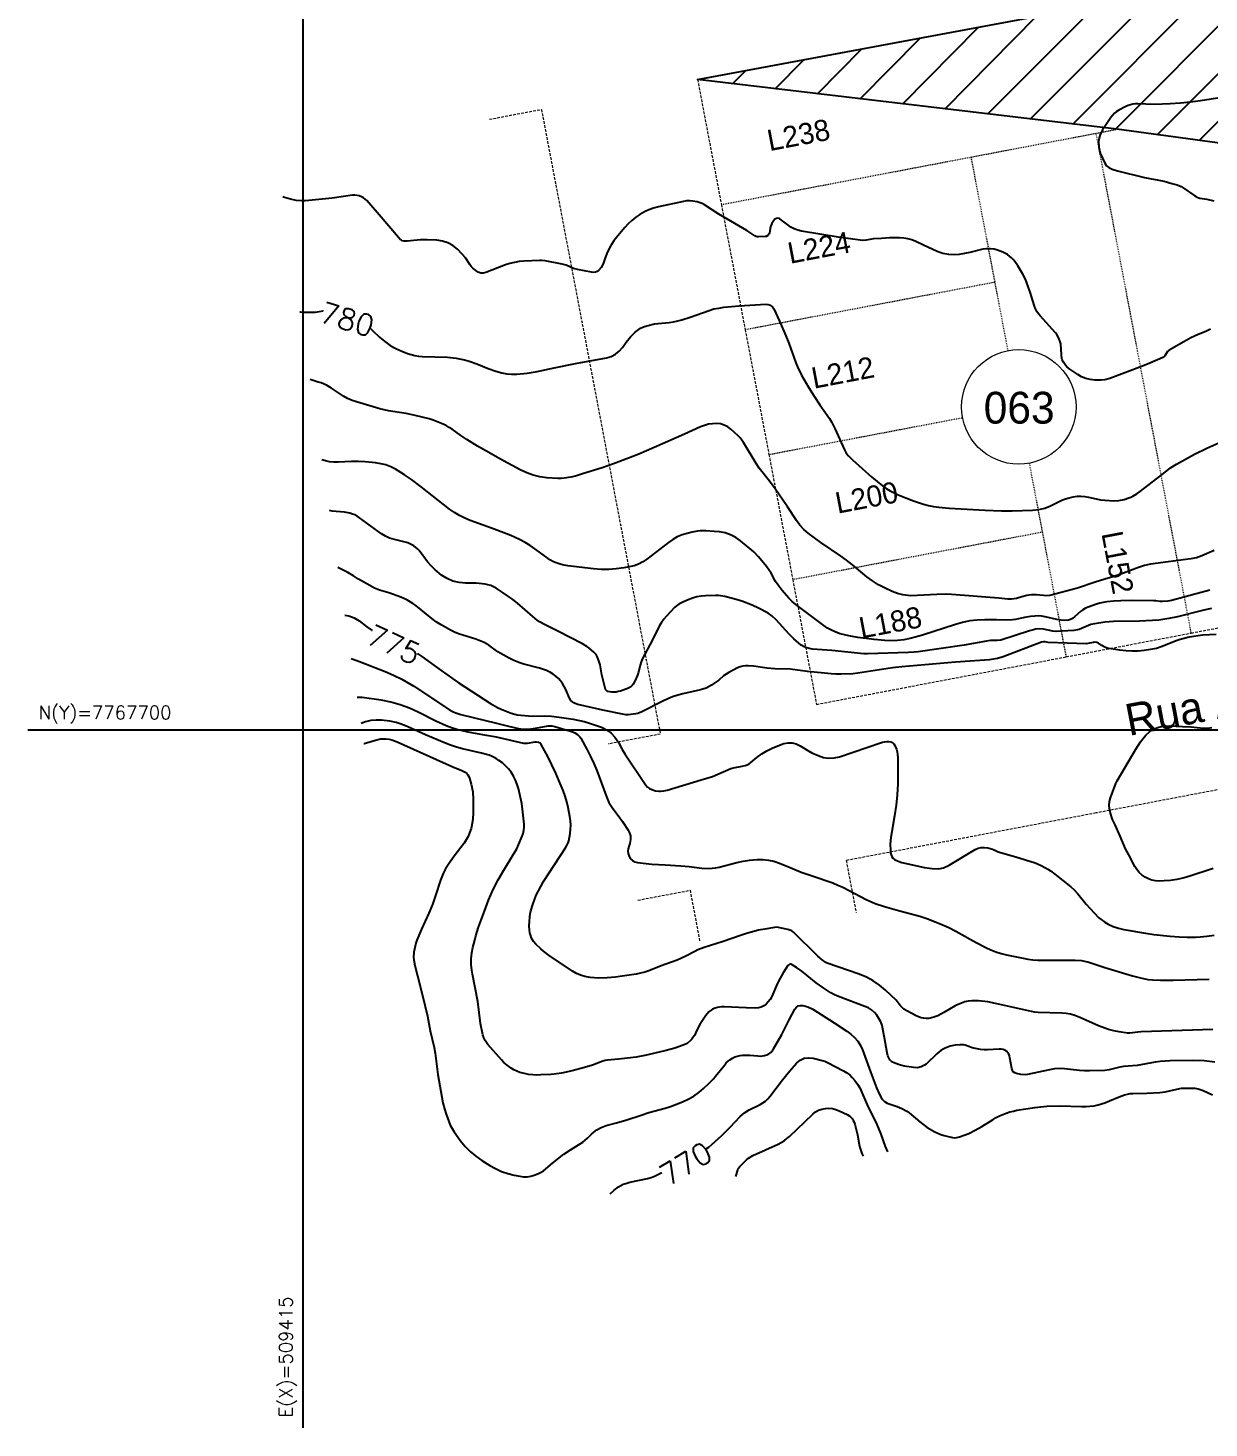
# Model space of a CAD drawing. Header units: centimetres. Extents: x 0 to 1099704, y -139216 to 99734.
# Drawn here: x 964150 to 975256, y 20423 to 33587 of the extents above; entities that cross this region are included whole.
import ezdxf

# ---------------------------------------------------------------- set-up
doc = ezdxf.new("R2010")
doc.units = ezdxf.units.CM
doc.header["$LTSCALE"] = 4
for name, pattern in [('Contínua', [0]), ('DASHED', [19.05, 12.7, -6.35]), ('TRACEJADO', [2, 1, -1])]:
    doc.linetypes.add(name, pattern=pattern)
for name, color, linetype in [('CANEVA', 252, 'Continuous'), ('CURVAS-INTERMEDIARIAS', 39, 'Continuous'), ('CURVAS-MESTRA', 34, 'Continuous'), ('LIMITE-L', 7, 'Continuous')]:
    doc.layers.add(name, color=color, linetype=linetype)
for name, color, linetype, lineweight in [('K-ALINHAMENTO', 10, 'Continuous', 9), ('P-URB', 2, 'Continuous', 9), ('textos', 2, 'Continuous', 9)]:
    doc.layers.add(name, color=color, linetype=linetype, lineweight=lineweight)
doc.styles.add('EC_NOMES', font='GOTHIC.TTF')
doc.styles.add('L50', font='ROMANS.SHX', dxfattribs={"height": 1.25})
doc.styles.add('Padrão', font='simplex.shx')
doc.styles.add('ROMANS', font='romans.shx')
doc.dimstyles.new('COTAS_1.0-S', dxfattribs={"dimtxt": 2, "dimasz": 2, "dimexe": 1.25, "dimexo": 0.625, "dimgap": 1, "dimtad": 0, "dimzin": 0, "dimtxsty": 'ROMANS', "dimblk": 'ARCHTICK', "dimblk1": 'ARCHTICK', "dimblk2": 'ARCHTICK', "dimcen": 2.5, "dimse1": 1, "dimse2": 1, "dimsd1": 1, "dimsd2": 1, "dimclrd": 2, "dimclre": 2, "dimclrt": 2, "dimadec": 0, "dimazin": 0, "dimtfac": 1, "dimtmove": 0, "dimatfit": 3, "dimfxl": 1, "dimarcsym": 0})

# ---------------------------------------------------------------- blocks, each defined once
blk = doc.blocks.new('*D205')
at = {"layer": 'DEFPOINTS', "color": 0, "transparency": 16777216}
for p in [(973670, 34563), (973627, 34248), (986244, 32508)]:
    blk.add_point(p, dxfattribs=at)
at = {"layer": 'textos', "color": 2, "transparency": 16777216, "insert": (979979, 33694), "char_height": 2, "attachment_point": 5, "rotation": 352.1506, "style": 'ROMANS'}
blk.add_mtext('12736,74', dxfattribs=at)
blk = doc.blocks.new('_ArchTick')
at = {"color": 0, "linetype": 'ByBlock', "const_width": 0.15}
blk.add_lwpolyline([(-0.5, -0.5), (0.5, 0.5)], dxfattribs=at)

msp = doc.modelspace()

# ---------------------------------------------------------------- hatches: boundary and pattern name
at = {"layer": 'LIMITE-L', "transparency": 33554534}
h = msp.add_hatch(dxfattribs=at)
h.set_pattern_fill('ANSI31', color=3, scale=99.660713, style=0)
h.set_pattern_definition([(45, (-49801925.96, -774107533.55), (-223.74468236, 223.74468236), [])])
h.paths.add_polyline_path([(989036.72, 31513.53), (986244.108, 32508.181), (973626.708, 34247.639), (973645.227, 33699.494), (970446.69, 33101.794), (974390.623, 32635.086), (988431.906, 30725.641)])

# ---------------------------------------------------------------- linework, layer by layer
at = {"layer": 'CANEVA'}
for p, q in [((966736.233, 20423.217), (966736.233, 59609.687)), ((964149.83, 26988.1), (998657.355, 26988.1))]:
    msp.add_line(p, q, dxfattribs=at)
at = {"layer": 'CURVAS-INTERMEDIARIAS'}
for points, elevation in [([(975376.906, 32933.081), (975175.034, 32901.718), (975081.034, 32890.177), (974986.695, 32881.845), (974892.137, 32875.656), (974743.702, 32869.228), (974661.701, 32870.135), (974587.075, 32874.67), (974563.227, 32874.59), (974539.776, 32872.238), (974516.914, 32866.498), (974494.451, 32858.485), (974472.456, 32848.369), (974408.005, 32815.003), (974383.897, 32799.237), (974364.264, 32783.381), (974347.053, 32764.933), (974331.446, 32744.752), (974274.978, 32659.911), (974253.949, 32628.318), (974229.762, 32575.917), (974216.507, 32522.499), (974219.656, 32467.546), (974233.748, 32411.576), (974274.978, 32315.693), (974284.775, 32299.936), (974293.116, 32291.166), (974312.949, 32276.446), (974346.544, 32260.381), (974395.916, 32243.957), (974649.024, 32181.091), (974834.991, 32145.811), (974908.083, 32126.238), (974956.597, 32111.328), (974995.575, 32095.891), (975013.902, 32085.795), (975121.964, 32009.884), (975152.082, 31993.44), (975168.396, 31988.417), (975237.282, 31976.428), (975299.998, 31962.077)], 77835.017), ([(975270.19, 30754.597), (975225.203, 30732.991), (975154.793, 30704.358), (975085.449, 30673.603), (975018.576, 30637.775), (974882.081, 30558.007), (974866.923, 30545.051), (974841.539, 30505.804), (974835.819, 30499.516), (974821.567, 30490.018), (974700.669, 30435.454), (974630.816, 30407.658), (974323.692, 30292.949), (974274.978, 30280.242), (974239.22, 30275.917), (974181.207, 30276.336), (974138.642, 30281.508), (974097.532, 30291.165), (974058.624, 30307.569), (974021.182, 30328.458), (973947.732, 30378.059), (973918.232, 30402.895), (973905.845, 30417.575), (973886.5, 30446.596), (973876.494, 30467.624), (973873.395, 30478.806), (973868.811, 30513.897), (973861.386, 30619.119), (973857.579, 30637.386), (973843.756, 30672.208), (973824.023, 30704.578), (973812.612, 30719.676), (973669.31, 30879.821), (973652.657, 30900.67), (973637.777, 30922.585), (973625.589, 30946.095), (973615.174, 30970.672), (973598.082, 31021.738), (973575.32, 31104.177), (973529.137, 31225.325), (973506.434, 31272.614), (973459.095, 31351.645), (973431.19, 31391.399), (973415.195, 31409.617), (973398.173, 31427.018), (973360.112, 31456.677), (973317.169, 31478.692), (973267.956, 31497.638), (973235.497, 31506.747), (973202.21, 31511.481), (973161.698, 31511.74), (973130.723, 31506.637), (973006.237, 31477.367), (972908.022, 31458.351), (972862.696, 31453.508), (972808.411, 31456.408), (972753.916, 31466.872), (972701.265, 31484.682), (972572.354, 31546.95), (972499.193, 31580.406), (972461.89, 31594.279), (972423.9, 31604.972), (972384.893, 31610.902), (972345.188, 31613.653), (972251.228, 31614.091), (972177.588, 31608.191), (972100.66, 31604.175), (972031.177, 31592.654), (971998.976, 31590.761), (971863.986, 31607.733), (971767.255, 31621.875), (971424.572, 31678.323), (971389.372, 31686.993), (971355.676, 31699.002), (971324.214, 31716.034), (971294.236, 31736.405), (971236.263, 31781.9), (971215.623, 31795.125), (971201.84, 31799.58), (971187.509, 31797.467), (971174.533, 31789.723), (971164.677, 31778.252), (971146.429, 31748.344), (971132.297, 31717.17), (971128.42, 31700.577), (971123.367, 31659.248), (971120.049, 31650.796), (971107.611, 31637.133), (971090.25, 31628.403), (971080.882, 31626.071), (971020.149, 31622.313), (971007.9, 31623.061), (970996.111, 31626.479), (970984.929, 31631.911), (970908.718, 31684.422), (970646.959, 31838.338), (970510.364, 31925.122), (970489.117, 31935.965), (970443.99, 31951.772), (970402.053, 31960.402), (970372.384, 31963.063), (970342.645, 31961.568), (970312.837, 31957.283), (970079.302, 31906.675), (970033.458, 31894.178), (969988.87, 31878.591), (969946.175, 31858.41), (969904.736, 31835.149), (969865.719, 31807.862), (969828.605, 31778.392), (969794.342, 31745.653), (969761.982, 31710.732), (969697.561, 31634.472), (969660.478, 31586.535), (969627.639, 31535.589), (969599.635, 31481.901), (969577.022, 31425.723), (969557.817, 31370.321), (969541.094, 31336.666), (969516.418, 31308.302), (969501.27, 31298.316), (969485.274, 31291.46), (969467.993, 31289.327), (969449.875, 31290.333), (969318.023, 31317.033), (969281.159, 31327.228), (969210.988, 31357.545), (969174.024, 31367.182), (969012.504, 31396.572), (968978.449, 31400.598), (968961.328, 31400.917), (968812.335, 31394.319), (968768.345, 31390.443), (968724.933, 31383.726), (968682.397, 31372.743), (968640.46, 31358.91), (968456.357, 31287.673), (968432.488, 31282.062), (968407.992, 31283.258), (968384.482, 31290.802), (968373.738, 31296.772), (968348.683, 31315.767), (968332.439, 31330.497), (968317.49, 31346.323), (968304.494, 31363.783), (968265.287, 31425.254), (968234.153, 31461.082), (968187.811, 31507.414), (968145.047, 31541.399), (968099.093, 31568.128), (968048.346, 31583.984), (967994.42, 31592.604), (967903.041, 31596.671), (967840.563, 31596.332), (967716.436, 31581.692), (967682.98, 31583.844), (967668.609, 31587.522), (967662.041, 31590.87), (967649.942, 31599.85), (967634.007, 31616.114), (967472.128, 31809.646), (967337.366, 31963.89), (967321.7, 31978.71), (967304.708, 31991.377), (967285.722, 32000.815), (967265.421, 32008.1), (967243.984, 32012.266), (967222.448, 32014.678), (967200.791, 32014.438), (967008.725, 31988.656), (966758.158, 31962.346), (966722.968, 31960.751), (966670.357, 31965.904), (966618.593, 31977.215), (966553.336, 31998.224), (966546.865, 32001.263)], 77835.017), ([(975304.363, 28673.044), (975189.953, 28623.941), (975138.877, 28605.344), (975085.558, 28594.73), (974705.751, 28545.598), (974648.666, 28534.216), (974593.543, 28515.5), (974427.309, 28450.302), (974351.268, 28425.796), (974274.978, 28404.996), (974185.502, 28378.098), (974020.813, 28319.119), (973760.579, 28250.881), (973732.046, 28249.615), (973633.023, 28258.326), (973587.259, 28256.492), (973541.894, 28249.984), (973497.405, 28239.021), (973446.389, 28224.052), (973422.959, 28219.209), (973399.169, 28216.508), (973363.371, 28217.355), (973278.859, 28225.657), (972834.203, 28260.887), (972788.877, 28262.521), (972698.166, 28261.126), (972452.722, 28249.097), (972426.86, 28249.984), (972375.524, 28257.08), (972325.325, 28270.295), (972276.87, 28288.932), (972209.181, 28320.095), (972149.305, 28351.927), (972091.691, 28387.755), (972036.967, 28427.719), (971902.345, 28539.877), (971847.382, 28582.652), (971790.795, 28623.243), (971604.848, 28748.128), (971485.355, 28836.766), (971444.355, 28872.515), (971408.427, 28913.366), (971376.147, 28957.545), (971292.721, 29085.809), (971177.852, 29252.641), (971123.098, 29325.602), (971027.364, 29448.205), (970998.811, 29491.418), (970877.734, 29689.015), (970862.446, 29711.688), (970845.952, 29733.344), (970827.624, 29753.476), (970760.413, 29815.285), (970729.717, 29837.24), (970697.089, 29854.272), (970661.579, 29863.92), (970624.127, 29868.653), (970585.638, 29866.63), (970547.857, 29861.249), (970511.152, 29850.814), (970475.164, 29837.011), (970324.228, 29768.156), (970037.683, 29641.826), (969893.584, 29581.013), (969796.744, 29542.374), (969655.285, 29489.554), (969550.472, 29452.65), (969365.881, 29393.69), (969297.553, 29373.808), (969255.945, 29364.37), (969192.939, 29353.507), (969162.493, 29350.677), (969131.917, 29350.428), (969029.944, 29358.331), (968964.716, 29368.207), (968900.973, 29383.097), (968839.463, 29405.49), (968779.447, 29432.887), (968588.567, 29535.278), (968482.299, 29594.646), (968376.967, 29655.649), (968276.758, 29717.448), (968220.709, 29754.552), (968139.197, 29813.75), (968111.142, 29831.958), (968081.922, 29848.213), (968037.911, 29869.56), (967961.402, 29900.017), (967922.086, 29912.165), (967790.932, 29944.196), (967705.543, 29961.149), (967539.727, 29987.21), (967459.032, 30005.278), (967239.44, 30070.765), (967196.974, 30085.964), (967155.824, 30103.833), (967116.658, 30125.698), (967003.932, 30201.401), (966955.676, 30227.661), (966905.337, 30249.597), (966879.445, 30258.716), (966801.846, 30281.299)], 77635.696), ([(975264.838, 28300.432), (974903.648, 28204.031), (974868.736, 28196.985), (974818.468, 28194.433), (974797.449, 28195.24), (974755.691, 28200.632), (974734.663, 28201.778), (974535.102, 28202.655), (974428.107, 28201.021), (974361.792, 28198.27), (974295.727, 28192.061), (974274.978, 28188.782), (974230.729, 28180.192), (974199.007, 28171.143), (974118.311, 28141.802), (974093.496, 28130.65), (974069.816, 28117.685), (974047.841, 28101.998), (973994.184, 28053.662), (973971.162, 28034.876), (973954.29, 28025.309), (973935.593, 28020.117), (973892.879, 28015.791), (973865.452, 28017.815), (973824.541, 28025.15), (973716.698, 28049.776), (973684.289, 28055.377), (973651.78, 28058.616), (973619.111, 28058.307), (973578.33, 28054.549), (973520.905, 28045.112), (973435.685, 28026.794), (973407.122, 28022.628), (973349.339, 28020.804), (973259.286, 28023.087), (973147.367, 28023.545), (973077.106, 28020.356), (973007.543, 28012.762), (972939.016, 27998.56), (972871.187, 27979.953), (972561.461, 27878.947), (972492.994, 27858.517), (972446.901, 27846.577), (972386.756, 27835.117), (972325.923, 27828.439), (972260.008, 27825.908), (972206.689, 27828.011), (972107.038, 27836.572), (971954.886, 27855.686), (971869.806, 27870.506), (971827.849, 27880.622), (971786.191, 27892.102), (971745.798, 27906.673), (971706.761, 27923.924), (971669.767, 27945.202), (971634.128, 27969.16), (971369.739, 28168.083), (971335.944, 28196.088), (971304.909, 28227.122), (971242.153, 28297.263), (971202.996, 28346.854), (971180.244, 28382.124), (971137.27, 28461.713), (971117.717, 28493.136), (971095.981, 28523.084), (971018.743, 28614.852), (970974.644, 28660.287), (970850.247, 28764.353), (970805.48, 28796.464), (970756.955, 28822.545), (970705.32, 28840.982), (970651.294, 28850.32), (970602.012, 28854.536), (970523.878, 28858.662), (970471.805, 28858.084), (970445.963, 28855.891), (970394.907, 28846.503), (970348.715, 28835.072), (970301.605, 28820.303), (970256.209, 28801.935), (970213.385, 28778.196), (970172.265, 28750.859), (969968.668, 28594.182), (969930.887, 28568.579), (969891.282, 28547.013), (969848.926, 28531.526), (969804.736, 28520.085), (969753.73, 28510.866), (969682.493, 28501.249), (969611.136, 28495.897), (969539.589, 28496.923), (969467.903, 28502.205), (969225.917, 28530.968), (969177.083, 28539.379), (969153.125, 28545.598), (969106.394, 28561.882), (969084.12, 28572.307), (969062.942, 28584.814), (968938.894, 28675.844), (968872.5, 28721.858), (968826.297, 28749.344), (968771.494, 28777.568), (968691.337, 28815.15), (968650.476, 28832.122), (968508.749, 28885.222), (968308.809, 28957.077), (968257.285, 28978.175), (968207.494, 29002.423), (968160.285, 29031.384), (968114.8, 29063.485), (967848.795, 29273.221), (967755.074, 29343.402), (967690.654, 29387.372), (967657.546, 29407.962), (967604.985, 29438.727), (967560.616, 29460.493), (967515.002, 29478.362), (967467.493, 29490.381), (967418.749, 29498.494), (967387.396, 29501.693), (967321.969, 29506.855), (967256.482, 29509.995), (967190.915, 29510.104), (967066.399, 29505.121), (967025.967, 29505.45), (966986.003, 29508.958), (966946.746, 29517.21), (966913.676, 29526.959)], 77536.035), ([(975279.578, 28127.96), (975247.029, 28122.339), (975182.508, 28107.958), (974958.541, 28050.673), (974877.606, 28034.866), (974784.224, 28020.595), (974725.235, 28015.662), (974603.828, 28010.041), (974357.507, 28005.875), (974274.978, 27999.148), (974179.284, 27985.285), (974145.469, 27977.482), (974034.626, 27932.296), (974018.67, 27927.881), (973985.852, 27922.977), (973818.671, 27911.805), (973787.667, 27916.48), (973699.417, 27935.405), (973661.626, 27937.358), (973623.665, 27933.173), (973604.889, 27929.555), (973568.005, 27919.35), (973299.858, 27831.658), (973263.272, 27827.383), (973202.649, 27826.566), (973162.545, 27822.828), (972953.816, 27785.675), (972521.258, 27722.321), (972482.849, 27718.334), (972431.424, 27715.414), (972045.986, 27701.631), (972011.364, 27701.97), (971708.695, 27734.639), (971526.495, 27747.365), (971494.504, 27752.677), (971463.43, 27761.736), (971448.73, 27768.095), (971421.632, 27785.346), (971352.168, 27843.279), (971309.145, 27887.149), (971186.273, 28023.465), (971145.901, 28061.386), (971111.488, 28084.348), (971018.873, 28133.102), (970958.728, 28160.718), (970864.389, 28197.124), (970788.916, 28220.943), (970702.699, 28242.539), (970644.358, 28251.09), (970614.938, 28252.416), (970521.237, 28249.486), (970479.539, 28245.35), (970438.539, 28238.214), (970398.585, 28226.584), (970359.318, 28211.954), (970306.488, 28188.842), (970271.069, 28169.976), (970249.163, 28154.539), (970228.992, 28136.979), (970154.755, 28058.077), (970129.311, 28028.01), (970105.981, 27996.517), (970085.829, 27962.911), (970019.844, 27827.572), (969929.512, 27657.322), (969916.885, 27627.832), (969906.929, 27597.326), (969889.717, 27529.298), (969881.425, 27502.858), (969859.281, 27451.981), (969841.561, 27417.658), (969832.073, 27403.725), (969819.526, 27392.463), (969797.112, 27380.016), (969721.201, 27352.689), (969701.099, 27347.058), (969680.778, 27343.271), (969660.129, 27342.254), (969639.27, 27343.082), (969603.87, 27347.616), (969598.299, 27349.759), (969588.802, 27357.184), (969581.756, 27367.449), (969577.361, 27379.089), (969546.635, 27505.578), (969530.331, 27600.495), (969519.218, 27637.31), (969502.774, 27677.782), (969491.433, 27695.592), (969470.375, 27719.321), (969423.395, 27758.756), (969404.041, 27772.779), (969362.941, 27797.285), (969133.86, 27916.29), (969007.202, 27978.987), (968960.6, 28005.048), (968938.545, 28020.057), (968896.339, 28052.985), (968752.09, 28179.414), (968709.356, 28213.837), (968619.392, 28276.783), (968552.39, 28319.567), (968527.684, 28333.201), (968502.151, 28344.622), (968475.372, 28352.714), (968447.776, 28358.584), (968391.129, 28364.783), (968362.686, 28366.218), (968265.108, 28366.786), (968204.136, 28372.916), (968145.704, 28386.549), (968091.12, 28411.434), (968039.097, 28443.834), (967979.191, 28493.067), (967941.918, 28528.675), (967907.984, 28567.493), (967828.096, 28674.788), (967813.456, 28690.684), (967779.661, 28717.811), (967741.481, 28738.471), (967721.19, 28746.035), (967571.121, 28784.096), (967550.7, 28791.002), (967511.474, 28809.001), (967474.101, 28830.966), (967438.432, 28855.602), (967267.514, 28983.068), (967246.376, 28996.802), (967224.341, 29008.582), (967200.981, 29017.421), (967176.733, 29024.318), (967126.604, 29033.297), (967011.207, 29045.596), (966984.228, 29051.053)], 77436.374), ([(975323.947, 27884.409), (975198.424, 27876.974), (975155.42, 27872.888), (975070.041, 27859.464), (974986.456, 27838.246), (974945.794, 27824.044), (974815.827, 27771.682), (974760.924, 27754.381), (974704.665, 27742.173), (974647.51, 27733.363), (974589.696, 27729.327), (974531.933, 27728.151), (974474.24, 27731.27), (974416.596, 27737.25), (974315.53, 27751.551), (974296.993, 27755.697), (974274.978, 27763.859), (974246.764, 27780.781), (974215.55, 27803.155), (974199.963, 27809.384), (974183.569, 27811.985), (974167.055, 27810.341), (974118.012, 27798.999), (974100.303, 27796.887), (973744.952, 27808.746), (973714.337, 27815.224), (973699.527, 27815.533), (973680.213, 27810.969), (973319.072, 27673.666), (973265.624, 27658.328), (973229.198, 27651.472), (973192.344, 27647.505), (972872.861, 27624.922), (972368.887, 27581.849), (972278.196, 27569.81), (971954.617, 27520.448), (971907.348, 27515.564), (971792.639, 27511), (971748.13, 27511.269), (971703.692, 27513.631), (971481.229, 27536.682), (971318.224, 27559.305), (971172.301, 27561.458), (971099.668, 27568.753), (970973.647, 27585.775), (970921.863, 27590.23), (970896.33, 27589.901), (970871.325, 27586.951), (970847.098, 27580.085), (970823.389, 27570.587), (970740.341, 27527.982), (970715.396, 27512.495), (970691.787, 27495.034), (970645.614, 27456.216), (970600.467, 27422.412), (970576.838, 27406.904), (970526.928, 27381.351), (970473.55, 27364.21), (970308.631, 27326.359), (970259.917, 27313.363), (970212.05, 27298.005), (970165.488, 27279.109), (970119.774, 27257.832), (969923.781, 27157.902), (969886.01, 27143.073), (969866.297, 27138.478), (969795.269, 27130.416), (969773.423, 27130.416), (969740.724, 27133.973), (969556.88, 27171.725), (969320.375, 27227.844), (969295.988, 27235.528), (969284.418, 27240.919), (969273.176, 27247.088), (969254.231, 27263.253), (969241.115, 27284.421), (969206.483, 27366.402), (969192.531, 27394.995), (969176.685, 27422.352), (969157.978, 27447.835), (969137.378, 27472.072), (969114.118, 27493.589), (969089.322, 27512.844), (969062.234, 27528.7), (969026.566, 27545.084), (968959.075, 27568.883), (968813.491, 27606.804), (968766.073, 27622.301), (968720.049, 27641.526), (968674.943, 27663.232), (968590.53, 27708.996), (968568.386, 27722.879), (968484.222, 27784.768), (968438.268, 27809.454), (968360.752, 27841.266), (968238.658, 27876.705), (968198.744, 27890.458), (968159.956, 27907.111), (968121.906, 27925.698), (968034.802, 27974.323), (967989.536, 28003.214), (967946.273, 28035.016), (967846.872, 28117.615), (967795.576, 28157.559), (967769.236, 28176.644), (967713.994, 28210.259), (967654.826, 28236.351), (967586.548, 28261.246), (967542.887, 28276.105), (967454.408, 28302.097), (967407.577, 28320.753), (967362.969, 28344.173), (967259.442, 28406.262), (967210.738, 28437.276), (967157.489, 28466.856), (967076.425, 28509.032), (967063.667, 28515.206)], 77336.713), ([(967190.428, 27660.145), (967268.132, 27630.194), (967508.444, 27535.168), (967587.943, 27500.715), (967666.018, 27463.193), (967704.148, 27442.782), (967778.046, 27397.736), (968113.923, 27177.037), (968142.565, 27161.111), (968172.394, 27147.497), (968219.154, 27132.698), (968554.802, 27049.561), (968669.671, 27021.835), (968762.325, 27001.405), (968785.187, 26997.887), (968831.35, 26994.528), (968877.583, 26995.943), (968923.417, 27002.262), (969040.498, 27024.466), (969076.436, 27025.483), (969102.876, 27020.51), (969250.483, 26976.928), (969279.335, 26966.314), (969293.108, 26959.547), (969318.861, 26943.113), (969330.023, 26933.097), (969339.47, 26921.467), (969347.792, 26908.75), (969407.519, 26799.442), (969440.706, 26735.879), (969471.491, 26671.119), (969499.625, 26605.174), (969585.692, 26366.716), (969613.478, 26305.125), (969636.12, 26266.258), (969648.957, 26247.82), (969700.322, 26182.164), (969741.691, 26124.959), (969794.93, 26043.566), (969803.63, 26027.341), (969810.467, 26010.518), (969814.523, 25992.828), (969816.726, 25974.541), (969816.187, 25956.024), (969814.055, 25937.806), (969809.51, 25920.036), (969798.876, 25892.081), (969792.528, 25869.638), (969789.977, 25847.254), (969793.136, 25824.94), (969802.903, 25796.587), (969817.344, 25775.209), (969834.774, 25757.988), (969856.66, 25746.975), (969881.535, 25740.129), (970017.084, 25726.236), (970141.739, 25717.227), (970289.516, 25710.33), (970368.178, 25702.557), (970485.728, 25687.069), (970551.175, 25684.608), (970616.154, 25689.411), (970648.115, 25695.451), (970815.655, 25741.155), (970874.445, 25753.563), (970933.932, 25762.014), (971004.97, 25768.522), (971059.156, 25768.333), (971112.614, 25763.469), (971164.956, 25751.59), (971216.55, 25735.046), (971318.314, 25693.976), (971421.313, 25649.099), (971525.498, 25615.912), (971718.571, 25548.302), (971766.259, 25528.858), (971812.95, 25507.122), (972032.173, 25393.25), (972115.958, 25355.568), (972202.982, 25326.138), (972334.743, 25288.536), (972536.387, 25235.965), (972602.103, 25213.661), (972674.686, 25186.284), (972742.714, 25158.748), (972809.746, 25129.099), (972875.283, 25096.271), (973067.937, 24989.245), (973158.818, 24941.039), (973205.22, 24919.413), (973252.559, 24900.378), (973301.283, 24885.249), (973350.934, 24872.722), (973507.8, 24839.874), (973553.953, 24831.741), (973600.315, 24825.602), (973646.966, 24822.443), (973693.816, 24821.267), (973996.097, 24822.483), (974056.701, 24817.779), (974096.525, 24810.673), (974116.079, 24805.56), (974274.978, 24754.026), (974535.461, 24674.835), (974610.735, 24654.634), (974680.657, 24641.768), (974725.753, 24638.081), (974799.054, 24635.499), (974917.72, 24635.23), (975256.167, 24642.486)], 77137.392), ([(975290.899, 24168.878), (974617.043, 24147.68), (974585.57, 24145.179), (974511.234, 24134.266), (974489.617, 24135.661), (974410.178, 24147.451), (974360.238, 24157.028), (974311.105, 24169.316), (974274.978, 24181.664), (974216.068, 24204.796), (974098.738, 24257.935), (974041.692, 24282.132), (973994.264, 24301.058), (973954.569, 24313.356), (973913.499, 24319.635), (973871.691, 24322.435), (973649.178, 24331.006), (973615.284, 24333.986), (973249.429, 24415.249), (973174.714, 24428.893), (973089.982, 24439.546), (973057.014, 24441.081), (973024.236, 24440.214), (972991.747, 24435.749), (972959.466, 24428.893), (972927.944, 24418.797), (972897.228, 24406.868), (972867.719, 24392.218), (972761.989, 24329.152), (972704.843, 24300.081), (972668.886, 24285.122), (972645.515, 24278.505), (972621.457, 24275.206), (972596.941, 24274.11), (972572.494, 24276.452), (972548.625, 24280.956), (972525.594, 24288.71), (972503.14, 24298.636), (972413.047, 24346.174), (972387.783, 24362.26), (972365.459, 24382.222), (972351.885, 24396.912), (972314.472, 24445.108), (972214.483, 24540.064), (972158.144, 24586.855), (972098.627, 24628.394), (972034.326, 24662.069), (971966.836, 24690.492), (971665.95, 24795.026), (971651.559, 24801.554), (971617.395, 24825.522), (971577.402, 24858.819), (971348.74, 25084.152), (971333.303, 25096.59), (971315.702, 25105.719), (971296.707, 25112.067), (971219.331, 25127.574), (971195.213, 25131.072), (971170.886, 25129.567), (971078.789, 25114.299), (971020.906, 25103.147), (970963.541, 25089.992), (970906.934, 25073.867), (970850.845, 25055.749), (970686.794, 24998.145), (970508.251, 24941.807), (970448.634, 24918.825), (970419.862, 24904.992), (970335.131, 24859.746), (970253.509, 24823.36), (970105.483, 24768.796), (969989.418, 24722.772), (969950.042, 24709.926), (969909.849, 24699.92), (969869.117, 24691.788), (969715.879, 24667.47), (969676.154, 24662.428), (969596.346, 24655.561), (969516.408, 24654.126), (969436.63, 24659.508), (969386.6, 24668.218), (969345.54, 24679.988), (969306.622, 24697.598), (969269.13, 24719.085), (969051.471, 24866.035), (968997.923, 24905.889), (968972.709, 24927.715), (968925.47, 24972.931), (968903.206, 24999.321), (968886.154, 25029.358), (968874.424, 25061.967), (968870.656, 25078.84), (968867.158, 25103.068), (968864.208, 25144.945), (968864.547, 25186.922), (968867.697, 25229.936), (968871.613, 25257.88), (968877.732, 25285.437), (968896.349, 25347.157), (968911.986, 25390.818), (968929.496, 25433.632), (968949.827, 25475.191), (968972.041, 25515.902), (968998.97, 25560.829), (969050.325, 25643.019), (969206.065, 25879.325), (969221.532, 25905.795), (969230.033, 25924.362), (969236.013, 25943.755), (969247.523, 26013.089), (969251.879, 26052.874), (969253.603, 26092.649), (969251.41, 26132.383), (969246.597, 26172.118), (969230.073, 26258.175), (969216.688, 26312.41), (969199.985, 26365.719), (969181.08, 26418.4), (969146.218, 26506.839), (969114.446, 26580.577), (969037.16, 26738.091), (968976.516, 26850.259), (968965.653, 26862.837), (968950.594, 26869.873), (968933.174, 26872.125), (968915.653, 26870.979), (968844.197, 26859.687), (968813.89, 26860.395), (968555.569, 26918.487), (968462.456, 26936.227), (968288.618, 26966.354), (968236.037, 26977.227), (968184.164, 26990.492), (968133.337, 27007.335), (968083.207, 27026.569), (967984.922, 27070.579), (967819.814, 27154.135), (967736.258, 27192.345), (967650.809, 27224.665), (967562.53, 27248.155), (967472.357, 27265.765), (967291.054, 27290.69), (967264.315, 27292.275), (967245.071, 27291.555)], 77037.731), ([(975310.263, 23864.305), (975211.161, 23876.752), (975111.311, 23879.503), (974892.356, 23874.909), (974844.519, 23872.626), (974796.871, 23868.67), (974749.502, 23862.192), (974580.787, 23830.978), (974452.703, 23822.059), (974418.001, 23815.461), (974318.579, 23789.699), (974274.978, 23783.33), (974133.42, 23780.66), (974085.672, 23781.417), (974038.064, 23783.948), (973896.347, 23801.628), (973849.337, 23803.452), (973802.437, 23799.794), (973755.606, 23792.479), (973548.441, 23745.669), (973527.981, 23743.646), (973486.841, 23747.473), (973444.734, 23756.572), (973428.829, 23763.279), (973415.673, 23772.677), (973406.654, 23786.081), (973400.385, 23802.176), (973384.45, 23904.428), (973379.965, 23921.909), (973373.188, 23938.104), (973362.973, 23952.385), (973350.465, 23965.391), (973335.337, 23975.128), (973319.391, 23982.293), (973302.23, 23985.592), (973284.251, 23986.309), (973172.9, 23978.984), (973140.381, 23979.672), (973108.051, 23983.14), (973075.83, 23988.452), (973028.761, 23998.887), (973012.187, 24003.73), (972963.971, 24022.098), (972947.657, 24026.074), (972930.914, 24027.35), (972913.892, 24026.812), (972867.868, 24021.549), (972821.058, 24012.321), (972776.35, 23995.658), (972755.202, 23984.466), (972734.951, 23971.978), (972697.977, 23941.841), (972595.506, 23844.821), (972581.085, 23834.436), (972549.153, 23818.531), (972514.79, 23810.498), (972479.52, 23811.664), (972390.005, 23826.513), (972345.517, 23836.868), (972302.722, 23852.844), (972274.887, 23866.836), (972263.944, 23875.098), (972254.795, 23885.313), (972246.843, 23896.844), (972240.614, 23909.68), (972235.332, 23922.846), (972228.595, 23950.481), (972205.473, 24092.588), (972190.275, 24173.024), (972181.106, 24207.975), (972168.998, 24241.63), (972152.504, 24273.372), (972133.08, 24303.838), (972109.371, 24330.647), (972083.19, 24354.167), (972053.311, 24372.744), (972020.952, 24388.032), (971770.883, 24480.039), (971735.354, 24496.194), (971701.12, 24514.95), (971634.358, 24557.704), (971562.971, 24608.721), (971427.352, 24720.042), (971377.193, 24753.677), (971335.465, 24779.15), (971325.11, 24783.127), (971319.639, 24783.535), (971314.018, 24783.147), (971303.873, 24779.051), (971296.189, 24771.267), (971252.557, 24704.056), (971206.973, 24624.826), (971187.668, 24583.437), (971155.119, 24501.525), (971143.13, 24475.723), (971128.888, 24451.486), (971111.268, 24429.58), (971091.406, 24409.22), (971068.594, 24393.234), (971044.376, 24380.996), (971018.066, 24374.388), (970990.36, 24371.518), (970902.33, 24373.631), (970695.384, 24383.168), (970674.236, 24382.889), (970653.347, 24380.956), (970632.837, 24376.541), (970612.586, 24370.472), (970586.654, 24359.947), (970574.207, 24353.051), (970552.012, 24335.052), (970524.028, 24301.825), (970469.244, 24216.625), (970443.113, 24169.047), (970416.284, 24114.762), (970405.491, 24097.222), (970392.944, 24080.887), (970379.231, 24065.36), (970347.379, 24039.738), (970310.425, 24022.267), (970231.354, 23996.345), (970151.317, 23973.453), (970031.943, 23944.452), (969950.65, 23926.523), (969868.808, 23911.335), (969786.449, 23899.395), (969703.641, 23891.243), (969600.462, 23883.45), (969577.131, 23880.041), (969554.588, 23873.205), (969457.748, 23835.892), (969384.617, 23811.913), (969267.336, 23780.58), (969166.938, 23759.97), (969099.278, 23750.632), (969065.274, 23747.582), (968972.819, 23742.569), (968934.399, 23742.27), (968896.14, 23743.974), (968858.139, 23748.708), (968820.308, 23755.445), (968775.63, 23766.996), (968747.137, 23777.251), (968719.95, 23790.606), (968693.639, 23806.023), (968644.935, 23843.017), (968622.621, 23863.866), (968601.333, 23885.891), (968472.741, 24030.24), (968447.956, 24066.716), (968435.538, 24093.265), (968427.306, 24121.4), (968406.676, 24227.548), (968380.126, 24433.676), (968330.396, 24691.678), (968324.217, 24728.622), (968318.327, 24782.16), (968317.898, 24836.027), (968322.822, 24889.684), (968332.977, 24942.594), (968350.398, 25011.579), (968361.659, 25051.742), (968387.362, 25131.102), (968441.986, 25283.434), (968481.451, 25386.602), (968525.193, 25487.818), (968572.92, 25579.077), (968624.853, 25668.214), (968707.332, 25802.476), (968746.12, 25870.634), (968763.272, 25905.874), (968798.273, 25986.909), (968807.91, 26014.674), (968813.979, 26043.426), (968816.461, 26072.716), (968815.395, 26102.096), (968800.705, 26240.824), (968792.473, 26296.465), (968781.869, 26351.707), (968762.724, 26435.172), (968750.595, 26475.206), (968735.716, 26514.014), (968716.701, 26550.978), (968693.181, 26589.288), (968668.465, 26621.01), (968641.536, 26650.43), (968611.27, 26676.411), (968578.78, 26700.091), (968551.922, 26717.292), (968508.838, 26740.523), (968486.106, 26749.443), (968462.775, 26757.037), (968415.008, 26769.405), (968237.343, 26809.209), (968179.081, 26825.494), (968121.826, 26845.047), (968065.238, 26866.763), (967888.261, 26941.06), (967723.183, 27016.503), (967667.782, 27039.505), (967611.234, 27058.191), (967552.943, 27070.43), (967475.536, 27079.728), (967424.231, 27079.728), (967373.822, 27074.675), (967324.759, 27062.078), (967281.442, 27046.217)], 76938.071), ([(975294.338, 25682.864), (975067.918, 25608.636), (975010.753, 25592.591), (974953.01, 25579.844), (974894.389, 25572.011), (974835.191, 25567.467), (974788.021, 25565.852), (974752.841, 25567.855), (974718.747, 25573.865), (974686.268, 25585.874), (974654.875, 25601.879), (974626.431, 25623.067), (974600.589, 25646.697), (974578.654, 25673.994), (974559.33, 25703.743), (974500.679, 25813.419), (974472.137, 25870.495), (974419.655, 25986.859), (974374.27, 26094.004), (974347.979, 26144.343), (974326.094, 26212.361), (974319.427, 26246.535), (974317.204, 26280.569), (974321.639, 26314.384), (974330.509, 26348.049), (974381.087, 26483.657), (974393.245, 26509.928), (974568.857, 26806.11), (974613.067, 26874.945), (974634.225, 26904.574), (974663.206, 26939.256), (974696.463, 26969.872), (974714.811, 26982.888), (974734.005, 26994.269), (974775.713, 27010.544), (974807.316, 27018.048), (974832.749, 27022.234), (974884.343, 27024.387), (975007.474, 27020.171), (975086.665, 27015.477), (975204.713, 27003.946), (975243.7, 27004.116), (975282.398, 27008.919)], 77336.713), ([(967309.15, 26859.312), (967310.119, 26859.528), (967416.736, 26891.439), (967465.361, 26901.914), (967515.091, 26902.89), (967545.378, 26899.163), (967571.549, 26893.951), (967622.725, 26876.151), (968143.661, 26641.58), (968228.602, 26607.207), (968261.341, 26589.148), (968275.533, 26578.036), (968287.562, 26565.309), (968296.352, 26550.161), (968302.989, 26533.398), (968318.068, 26476.402), (968331.891, 26406.062), (968336.515, 26334.525), (968335.767, 26193.784), (968330.605, 26125.826), (968316.633, 26059.123), (968303.228, 26018.78), (968288.877, 25985.165), (968270.819, 25953.383), (968250.298, 25922.827), (968157.574, 25799.935), (968120.45, 25747.454), (968076.759, 25681.02), (968053.329, 25636.163), (968028.793, 25573.137), (967982.51, 25431.42), (967952.592, 25346.489), (967917.86, 25263.412), (967851.626, 25115.107), (967807.885, 25010.533), (967797.948, 24982.907), (967789.677, 24954.862), (967779.81, 24897.129), (967775.953, 24851.574), (967776.97, 24825.323), (967786.956, 24773.4), (967839.337, 24577.596), (967886.238, 24387.643), (967906.12, 24295.646), (967933.228, 24157.048), (967968.298, 24002.205), (967977.976, 23948.04), (968004.824, 23748.619), (968051.216, 23480.86), (968065.428, 23425.02), (968080.985, 23372.778), (968106.647, 23304.391), (968121.138, 23271.035), (968137.333, 23238.615), (968156.089, 23207.601), (968215.806, 23124.553), (968259.876, 23071.623), (968307.434, 23022.461), (968360.214, 22978.969), (968416.483, 22939.234), (968492.673, 22891.666), (968546.948, 22861.738), (968602.858, 22835.936), (968661.229, 22816.313), (968721.245, 22800.815), (968774.075, 22790.182), (968808.737, 22786.086), (968843.15, 22785.647), (968877.204, 22790.69), (968910.999, 22799.39), (968951.132, 22815.037), (968975.34, 22827.465), (968997.863, 22842.733), (969082.286, 22914.13), (969189.282, 22997.625), (969251.171, 23039.313), (969327.073, 23084.28), (969366.488, 23111.099), (969411.595, 23147.087), (969450.034, 23187.12), (969470.514, 23205.657), (969499.137, 23225.868), (969541.383, 23249.757), (969587.048, 23266.221), (969684.277, 23292.701), (969780.021, 23321.084), (969915.858, 23364.855), (969989.567, 23390.956), (970142.576, 23431.419), (970192.955, 23446.806), (970305.153, 23488.793), (970358.84, 23514.396), (970410.175, 23543.646), (970457.983, 23578.368), (970503.438, 23616.738), (970553.557, 23664.047), (970596.102, 23707.499), (970615.935, 23730.51), (970701.414, 23838.533), (970716.821, 23855.594), (970733.315, 23871.401), (970751.424, 23885.323), (970775.232, 23900.681), (970798.105, 23911.913), (970821.664, 23920.852), (970846.261, 23926.344), (970871.545, 23929.553), (970938.666, 23930.191), (971012.325, 23922.267), (971034.241, 23920.783), (971055.887, 23921.55), (971077.145, 23925.726), (971098.143, 23932.154), (971117.378, 23942.18), (971134.719, 23954.378), (971149.229, 23969.846), (971161.846, 23987.485), (971239.223, 24124.379), (971267.008, 24179.273), (971306.444, 24262.738), (971361.636, 24362.26), (971376.505, 24379.262), (971393.577, 24391.46), (971413.968, 24396.463), (971436.551, 24396.662), (971460.898, 24390.543), (971484.558, 24382.69), (971529.146, 24360.067), (971730.211, 24233.189), (971849.545, 24153.141), (971888.413, 24125.127), (971923.384, 24094.013), (971953.89, 24059.62), (971977.729, 24020.294), (971997.103, 23977.699), (972071.4, 23770.903), (972099.982, 23696.695), (972130.439, 23623.236), (972157.576, 23560.389), (972172.097, 23530.511), (972184.156, 23512.353), (972191.591, 23504.44), (972205.134, 23492.829), (972229.262, 23477.492), (972322.106, 23445.501), (972368.817, 23426.117), (972414.89, 23401.939), (972435.899, 23386.721), (972535.689, 23301.302), (972606.618, 23249.438), (972677.048, 23208.806), (972735.579, 23182.725), (972765.975, 23172.759), (972842.774, 23153.764), (972859.846, 23151.392), (972885.648, 23153.505), (972910.782, 23160.262), (972996.251, 23192.891), (973058.509, 23223.168), (973118.963, 23256.903), (973225.052, 23325.519), (973254.921, 23342.87), (973285.805, 23358.327), (973317.368, 23372.519), (973349.788, 23384.608), (973382.626, 23395.192), (973416.112, 23403.504), (973450.026, 23410.31), (973616.769, 23436.98), (973673.565, 23444.434), (973730.611, 23449.138), (973854.529, 23451.789), (974057.269, 23445.172), (974097.084, 23445.391), (974136.649, 23447.952), (974175.825, 23454.002), (974214.753, 23462.393), (974274.978, 23480.352), (974321.739, 23498.171), (974412.49, 23538.713), (974462.998, 23555.815), (974488.83, 23562.163), (974514.861, 23567.007), (974541.221, 23569.598), (974670.491, 23571.811), (974792.486, 23576.804), (974844.838, 23584.268), (974952.611, 23610.399), (974998.604, 23617.625), (975106.587, 23619.767), (975122.692, 23618.651), (975154.534, 23613.08), (975200.716, 23598.071), (975289.424, 23557.131)], 76838.41), ([(970807.169, 22787.494), (970811.11, 22806.546), (970824.186, 22852.091), (970829.249, 22862.535), (970843.221, 22881.202), (970906.346, 22945.503), (970924.564, 22960.233), (970965.056, 22984.052), (971204.84, 23092.652), (971233.821, 23107.541), (971261.527, 23124.294), (971287.339, 23143.848), (971311.885, 23165.275), (971530.272, 23374.911), (971556.602, 23395.401), (971584.747, 23411.905), (971615.631, 23422.449), (971648.34, 23429.017), (971682.075, 23429.535), (971715.222, 23426.585), (971747.483, 23418.423), (971779.155, 23406.772), (971853.522, 23372.429), (971879.393, 23355.686), (971899.545, 23332.366), (971910.747, 23314.925), (971918.7, 23300.454), (971926.503, 23279.845), (971951.329, 23179.446), (971965.142, 23089.363), (971971.42, 23060.312), (971990.266, 23003.834), (972003.248, 22977.953)], 76639.088)]:
    msp.add_lwpolyline(points, dxfattribs=dict(at, elevation=elevation))
at = {"layer": 'CURVAS-MESTRA'}
for points, elevation in [([(966707.372, 30918.572), (966713.58, 30917.752), (966738.107, 30916.267), (966850.275, 30916.247), (966888.385, 30920.622), (966926.116, 30927.957), (966964.147, 30930.598), (967079.076, 30920.453), (967130.082, 30911.144), (967179.035, 30896.554), (967224.889, 30874.061), (967268.68, 30846.285), (967350.781, 30779.762), (967390.087, 30744.492), (967456.531, 30680.739), (967504.089, 30639.679), (967554.457, 30603.033), (967609.032, 30573.016), (967666.406, 30547.403), (967718.469, 30528.019), (967752.334, 30517.196), (967786.637, 30508.535), (967821.598, 30503.123), (967856.997, 30499.885), (968093.482, 30490.766), (968175.383, 30483.251), (968255.949, 30466.707), (968298.544, 30454.479), (968370.34, 30428.926), (968476.02, 30384.746), (968548.294, 30360.08), (968606.954, 30344.553), (968651.483, 30336.481), (968696.599, 30332.923), (968747.396, 30332.574), (968843.748, 30340.567), (968939.014, 30357.071), (969096.647, 30390.945), (969299.955, 30431.746), (969591.323, 30486.281), (969634.685, 30498.988), (969674.38, 30520.574), (969709.58, 30549.406), (969739.588, 30583.6), (969776.044, 30632.752), (969816.058, 30681.955), (969860.317, 30727.38), (969884.664, 30747.083), (969910.486, 30764.155), (969938.521, 30777.29), (969968.031, 30787.804), (970040.564, 30804.308), (970074.628, 30809.201), (970178.833, 30819.287), (970219.425, 30825.267), (970259.578, 30833.718), (970299.442, 30843.824), (970378.134, 30868.25), (970554.683, 30932.302), (970600.338, 30945.208), (970646.86, 30954.477), (970693.979, 30961.294), (970836.823, 30974.2), (971088.616, 30990.783), (971111.398, 30988.75), (971132.586, 30980.12), (971141.944, 30973.343), (971150.286, 30965.639), (971162.962, 30946.604), (971216.779, 30831.665), (971276.974, 30693.804), (971304.132, 30623.693), (971369.898, 30440.307), (971386.302, 30400.473), (971424.343, 30323.096), (971488.743, 30210.619), (971542.112, 30124.772), (971595.55, 30044.834), (971686.55, 29916.76), (971705.675, 29885.676), (971738.702, 29820.418), (971828.517, 29620.987), (971845.389, 29590.69), (971867.185, 29563.702), (971904.647, 29526.837), (972086.299, 29364.261), (972186.338, 29283.256), (972221.409, 29258.8), (972257.586, 29236.316), (972295.447, 29216.793), (972334.424, 29199.242), (972478.295, 29141.27), (972524.148, 29124.507), (972570.58, 29109.787), (972617.869, 29098.117), (972665.736, 29088.489), (972714.122, 29081.264), (972811.331, 29070.85), (973152.529, 29053.977), (973304.96, 29048.436), (973406.594, 29048.197), (973597.803, 29054.057), (973655.427, 29059.947), (973711.705, 29073.64), (973766.23, 29093.831), (973872.618, 29146.422), (973906.821, 29160.355), (973942.191, 29170.989), (973978.328, 29179.43), (974014.993, 29183.755), (974051.549, 29184.961), (974087.975, 29181.493), (974124.301, 29174.915), (974194.322, 29158.88), (974236.957, 29151.475), (974274.978, 29147.239), (974362.51, 29142.097), (974409.649, 29143.941), (974459.729, 29154.226), (974500.879, 29168.228), (974520.771, 29176.928), (974540.325, 29186.496), (974577.907, 29208.471), (974613.485, 29233.556), (974842.346, 29411.849), (974895.117, 29451.254), (974950.757, 29486.475), (975005.81, 29518.426), (975119.632, 29580.186), (975236.793, 29635.328), (975434.291, 29723.797)], 77735.356), ([(967130.147, 28066.767), (967165.92, 28059.054), (967201.21, 28048.311), (967217.933, 28040.637), (967234.198, 28031.827), (967265.362, 28011.466), (967336.24, 27957.071), (967385.194, 27923.276), (967500.491, 27855.457), (967593.006, 27807.58), (967755.513, 27732.934), (967815, 27702.089), (967852.234, 27677.473), (968034.852, 27545.762), (968195.595, 27433.823), (968498.015, 27236.036), (968563.791, 27197.358), (968598.294, 27181.183), (968694.696, 27144.069), (968728.032, 27134.831), (968750.725, 27130.595), (968891.894, 27117.699), (969007.68, 27119.194), (969073.586, 27117.001), (969146.218, 27108.51), (969276.126, 27087.322), (969379.903, 27065.038), (969430.879, 27050.388), (969544.323, 27011.72), (969568.541, 27001.475), (969591.682, 26989.436), (969613.208, 26974.706), (969633.659, 26958.192), (969669.457, 26919.663), (969698.448, 26875.782), (969738.183, 26804.067), (969763.905, 26762.05), (969947.142, 26486.348), (969961.144, 26467.283), (969976.93, 26449.663), (969995.128, 26435.252), (970016.266, 26425.665), (970051.207, 26415.549), (970082.411, 26411.393), (970098.257, 26411.184), (970129.85, 26414.413), (970160.784, 26421.579), (970480.934, 26517.413), (970586.774, 26550.58), (970638.578, 26570.143), (970758.111, 26622.933), (970783.694, 26632.112), (970864.489, 26645.766), (970895.712, 26653.22), (970913.841, 26660.107), (970930.733, 26669.624), (970946.798, 26680.896), (971004.193, 26728.035), (971049.798, 26761.621), (971097.346, 26791.739), (971147.804, 26816.684), (971200.206, 26838.171), (971258.467, 26858.521), (971298.282, 26866.195), (971337.13, 26866.604), (971374.542, 26856.119), (971410.998, 26838.38), (971484.01, 26793.074), (971521.97, 26773.012), (971580.431, 26745.297), (971629.873, 26729.471), (971679.683, 26721.278), (971730.062, 26724.527), (971780.819, 26735.42), (972165.968, 26866.066), (972185.521, 26871.587), (972205.284, 26875.733), (972225.366, 26877.816), (972245.667, 26878.513), (972263.904, 26874.836), (972279.89, 26867.8), (972292.487, 26855.701), (972302.832, 26840.234), (972316.196, 26805.372), (972323.033, 26780.587), (972326.88, 26755.153), (972328.724, 26729.301), (972330.428, 26579.7), (972328.883, 26478.934), (972323.771, 26378.436), (972313.316, 26278.356), (972299.294, 26178.546), (972265.409, 25976.683), (972259.021, 25915.173), (972260.376, 25853.343), (972262.36, 25829.943), (972266.446, 25812.104), (972273.282, 25795.899), (972284.245, 25782.156), (972297.968, 25770.047), (972331.684, 25752.048), (972368.14, 25740.547), (972579.38, 25694.853), (972628.184, 25686.631), (972652.8, 25684.339), (972710.933, 25682.007), (972727.018, 25682.714), (972758.261, 25690.577), (972812.248, 25716.33), (973058.589, 25863.1), (973086.514, 25875.328), (973115.067, 25882.713), (973144.566, 25882.843), (973174.684, 25878.139), (973220.129, 25864.954), (973235.636, 25859.472), (973272.879, 25842.201), (973438.227, 25795.381), (973620.546, 25735.943), (973670.765, 25716.38), (973718.781, 25691.883), (973741.873, 25677.881), (973764.496, 25663.171), (973807.818, 25630.98), (973957.359, 25510.5), (973985.404, 25486.024), (974023.763, 25445.442), (974099.455, 25349.768), (974133.958, 25311.309), (974220.842, 25221.773), (974240.854, 25204.403), (974274.978, 25180.364), (974308.324, 25160.911), (974355.603, 25139.753), (974405.145, 25123.847), (974455.703, 25111.429), (974659.579, 25075.033), (974736.437, 25063.861), (974890.961, 25047.766), (974975.652, 25041.118), (975051.923, 25037.481), (975128.263, 25038.517), (975173.499, 25040.959), (975235.458, 25046.6), (975305.998, 25056.516)], 77237.053), ([(969625.028, 22623.798), (969662.68, 22658.679), (969703.372, 22689.943), (969747.601, 22714.868), (969771.3, 22723.778), (969809.47, 22734.053), (969975.704, 22769.751), (970008.881, 22779.548), (970041.112, 22792.105), (970072.714, 22806.496), (970246.891, 22895.503), (970309.079, 22930.773), (970400.877, 22986.274), (970520.46, 23045.901), (970552.63, 23065.285), (970581.98, 23088.735), (970674.655, 23174.254), (970752.251, 23251.102), (970847.477, 23352.398), (970887.46, 23388.006), (970933.344, 23415.582), (971035.865, 23465.273), (971061.299, 23480.053), (971084.958, 23496.965), (971105.986, 23517.057), (971125.261, 23539.281), (971244.425, 23697.772), (971314.696, 23782.135), (971377.373, 23853.581), (971411.437, 23880.809), (971448.181, 23899.316), (971488.973, 23904.757), (971532.455, 23901.488), (971618.771, 23879.633), (971643.985, 23871.54), (971667.983, 23860.348), (971818.83, 23781.636), (971848.877, 23763.378), (971876.902, 23742.729), (971901.877, 23718.491), (971924.829, 23691.862), (971951.259, 23656.582), (971972.357, 23622.06), (972050.242, 23440.587), (972110.028, 23324.821), (972131.734, 23277.433), (972169.446, 23185.107), (972209.42, 23070.796), (972231.634, 23018.903)], 76738.749)]:
    msp.add_lwpolyline(points, dxfattribs=dict(at, elevation=elevation))
at = {"layer": 'K-ALINHAMENTO', "linetype": 'DASHED', "ltscale": 0.5}
for points in [[(970446.69, 33101.794), (970670.309, 31926.958), (970893.928, 30752.122), (971117.548, 29577.286), (971341.167, 28402.45), (971564.786, 27227.614), (973914.458, 27674.853), (975089.294, 27898.472), (976264.13, 28122.092), (977438.966, 28345.711), (978613.802, 28569.33), (979788.638, 28792.95), (980963.474, 29016.569), (982138.31, 29240.188), (983606.855, 29519.713), (985075.4, 29799.237), (988208.296, 30395.555), (988431.906, 30725.641)], [(968488.63, 32729.095), (968978.145, 32822.27), (970096.241, 26948.09), (969606.726, 26854.915)], [(987238.908, 28182.041), (987508.79, 28740.661), (977718.49, 26877.166), (976543.654, 26653.547), (975368.818, 26429.927), (974193.982, 26206.308), (971844.311, 25759.069), (971937.485, 25269.554)], [(969886.251, 25386.37), (970375.766, 25479.545), (970468.94, 24990.03)]]:
    msp.add_lwpolyline(points, dxfattribs=at)
at = {"layer": 'LIMITE-L', "color": 3}
msp.add_lwpolyline([(986244.108, 32508.181), (989036.72, 31513.53), (988431.906, 30725.641), (974390.623, 32635.086), (970446.69, 33101.794), (973645.227, 33699.494), (973626.708, 34247.639)], close=True, dxfattribs=at)
at = {"layer": 'P-URB', "linetype": 'TRACEJADO', "ltscale": 2, "transparency": 33554687}
for points in [[(970670.309, 31926.958), (973019.981, 32374.197), (974390.623, 32635.086)], [(975089.294, 27898.472), (974194.817, 32597.816)], [(973366.552, 30553.405), (973019.981, 32374.197)], [(970893.928, 30752.122), (973243.6, 31199.361)], [(971117.548, 29577.286), (972938.339, 29923.857)], [(973914.458, 27674.853), (973567.887, 29495.645)], [(971341.167, 28402.45), (973690.839, 28849.689)]]:
    msp.add_lwpolyline(points, dxfattribs=at)
at = {"layer": 'textos', "color": 5, "transparency": 33554687}
msp.add_circle((973467.22, 30024.525), 538.375, dxfattribs=at)

# ---------------------------------------------------------------- texts
at = {"layer": 'CANEVA', "color": 2, "style": 'L50'}
msp.add_text('N(Y)=7767700', height=124.57589, dxfattribs=at).set_placement((964249.49, 27087.76))
msp.add_text('E(X)=509415', height=124.57589, rotation=90, dxfattribs=at).set_placement((966636.573, 20522.877))
at = {"layer": 'textos', "color": 3, "transparency": 33554687, "style": 'EC_NOMES'}
for s, rotation, p in [('L238', 10.7768183, (971122.993, 32428.776)), ('L224', 10.7768183, (971316.174, 31369.594)), ('L212', 10.7768183, (971539.793, 30194.758)), ('L200', 10.7768183, (971763.412, 29019.922)), ('L152', 280.7768183, (974244.057, 28834.717)), ('L188', 10.7768183, (971987.032, 27845.086))]:
    msp.add_text(s, height=199.3214, rotation=rotation, dxfattribs=at).set_placement(p)
at = {"layer": 'textos', "color": 4, "transparency": 33554687, "style": 'EC_NOMES'}
msp.add_text('063', height=298.9821, dxfattribs=at).set_placement((973137.302, 29867.57))
at = {"layer": 'textos', "style": 'EC_NOMES'}
msp.add_text('Rua Armando da Fonseca e Silva', height=298.98214, rotation=10.7768182, dxfattribs=at).set_placement((974501.895, 26929.804))

# ---------------------------------------------------------------- dimensions: what is measured, and where the dimension line sits
at = {"layer": 'textos'}
dim = msp.add_aligned_dim(p1=(986244.108, 32508.181), p2=(973626.708, 34247.639), distance=-318.806, dimstyle='COTAS_1.0-S', dxfattribs=at)
dim.commit()
dim.dimension.update_dxf_attribs({"geometry": '*D205', "text_midpoint": (979978.947, 33693.729)})

# ---------------------------------------------------------------- next in the draw order: texts
at = {"layer": 'CURVAS-MESTRA', "linetype": 'Contínua', "char_height": 199.3214, "width": 392.4973, "attachment_point": 2, "style": 'Padrão', "bg_fill": 3, "box_fill_scale": 1.2, "bg_fill_color": 256, "bg_fill_true_color": 13158600, "bg_fill_transparency": 0}
for s, insert, rotation in [('780', (967180.432, 30943.413, 76601.538), 343.403544), ('775', (967630.676, 27879.198, 76103.223), 335.3287831), ('770', (970284.7, 22993.97, 76262.68), 31.157292)]:
    msp.add_mtext(s, dxfattribs=dict(at, insert=insert, rotation=rotation))

doc.saveas('drawing.dxf')
